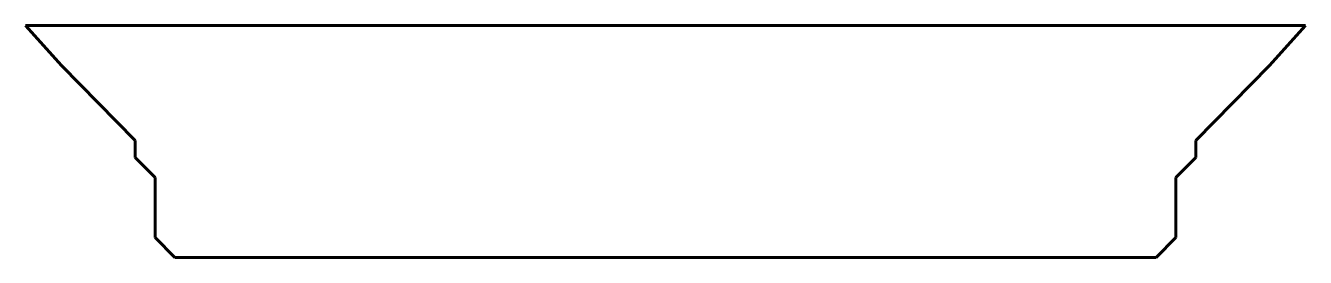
# Model space of a CAD drawing. Header units: millimetres. Extents: x -185 to 781, y -40 to 135.
import ezdxf

# ---------------------------------------------------------------- set-up
doc = ezdxf.new("R2010")
doc.units = ezdxf.units.MM
for name, pattern in [('K5LT32782', [0]), ('K5LT32783', [0]), ('K5LT32784', [0])]:
    doc.linetypes.add(name, pattern=pattern)
doc.layers.add('Системный слой', color=7, linetype='Continuous')

msp = doc.modelspace()

# ---------------------------------------------------------------- linework, layer by layer
at = {"color": 18, "linetype": 'K5LT32782', "lineweight": 60, "true_color": 0x000000}
for p, q in [((-158.3, 104.78), (-185.36, 134.78)), ((-102.58, 48.08), (-158.3, 104.78))]:
    msp.add_line(p, q, dxfattribs=at)
at = {"color": 5, "linetype": 'K5LT32783', "lineweight": 60, "true_color": 0x0000ff}
for p, q in [((754.14, 104.78), (781.2, 134.78)), ((698.42, 48.08), (754.14, 104.78))]:
    msp.add_line(p, q, dxfattribs=at)
at = {"layer": 'Системный слой', "color": 3, "linetype": 'K5LT32784', "lineweight": 60, "true_color": 0x00ff00}
for p, q in [((-185.36, 134.78), (781.2, 134.78)), ((-72.58, -40.22), (668.42, -40.22))]:
    msp.add_line(p, q, dxfattribs=at)
at = {"layer": 'Системный слой', "color": 18, "linetype": 'K5LT32782', "lineweight": 60, "true_color": 0x000000}
for p, q in [((-102.58, 48.08), (-102.58, 35.08)), ((-102.58, 35.08), (-87.58, 20.08)), ((-87.58, 20.08), (-87.58, -25.22)), ((-87.58, -25.22), (-72.58, -40.22))]:
    msp.add_line(p, q, dxfattribs=at)
at = {"layer": 'Системный слой', "color": 5, "linetype": 'K5LT32783', "lineweight": 60, "true_color": 0x0000ff}
for p, q in [((698.42, 35.08), (698.42, 48.08)), ((683.42, 20.08), (698.42, 35.08)), ((683.42, -25.22), (683.42, 20.08)), ((668.42, -40.22), (683.42, -25.22))]:
    msp.add_line(p, q, dxfattribs=at)

doc.saveas('drawing.dxf')
